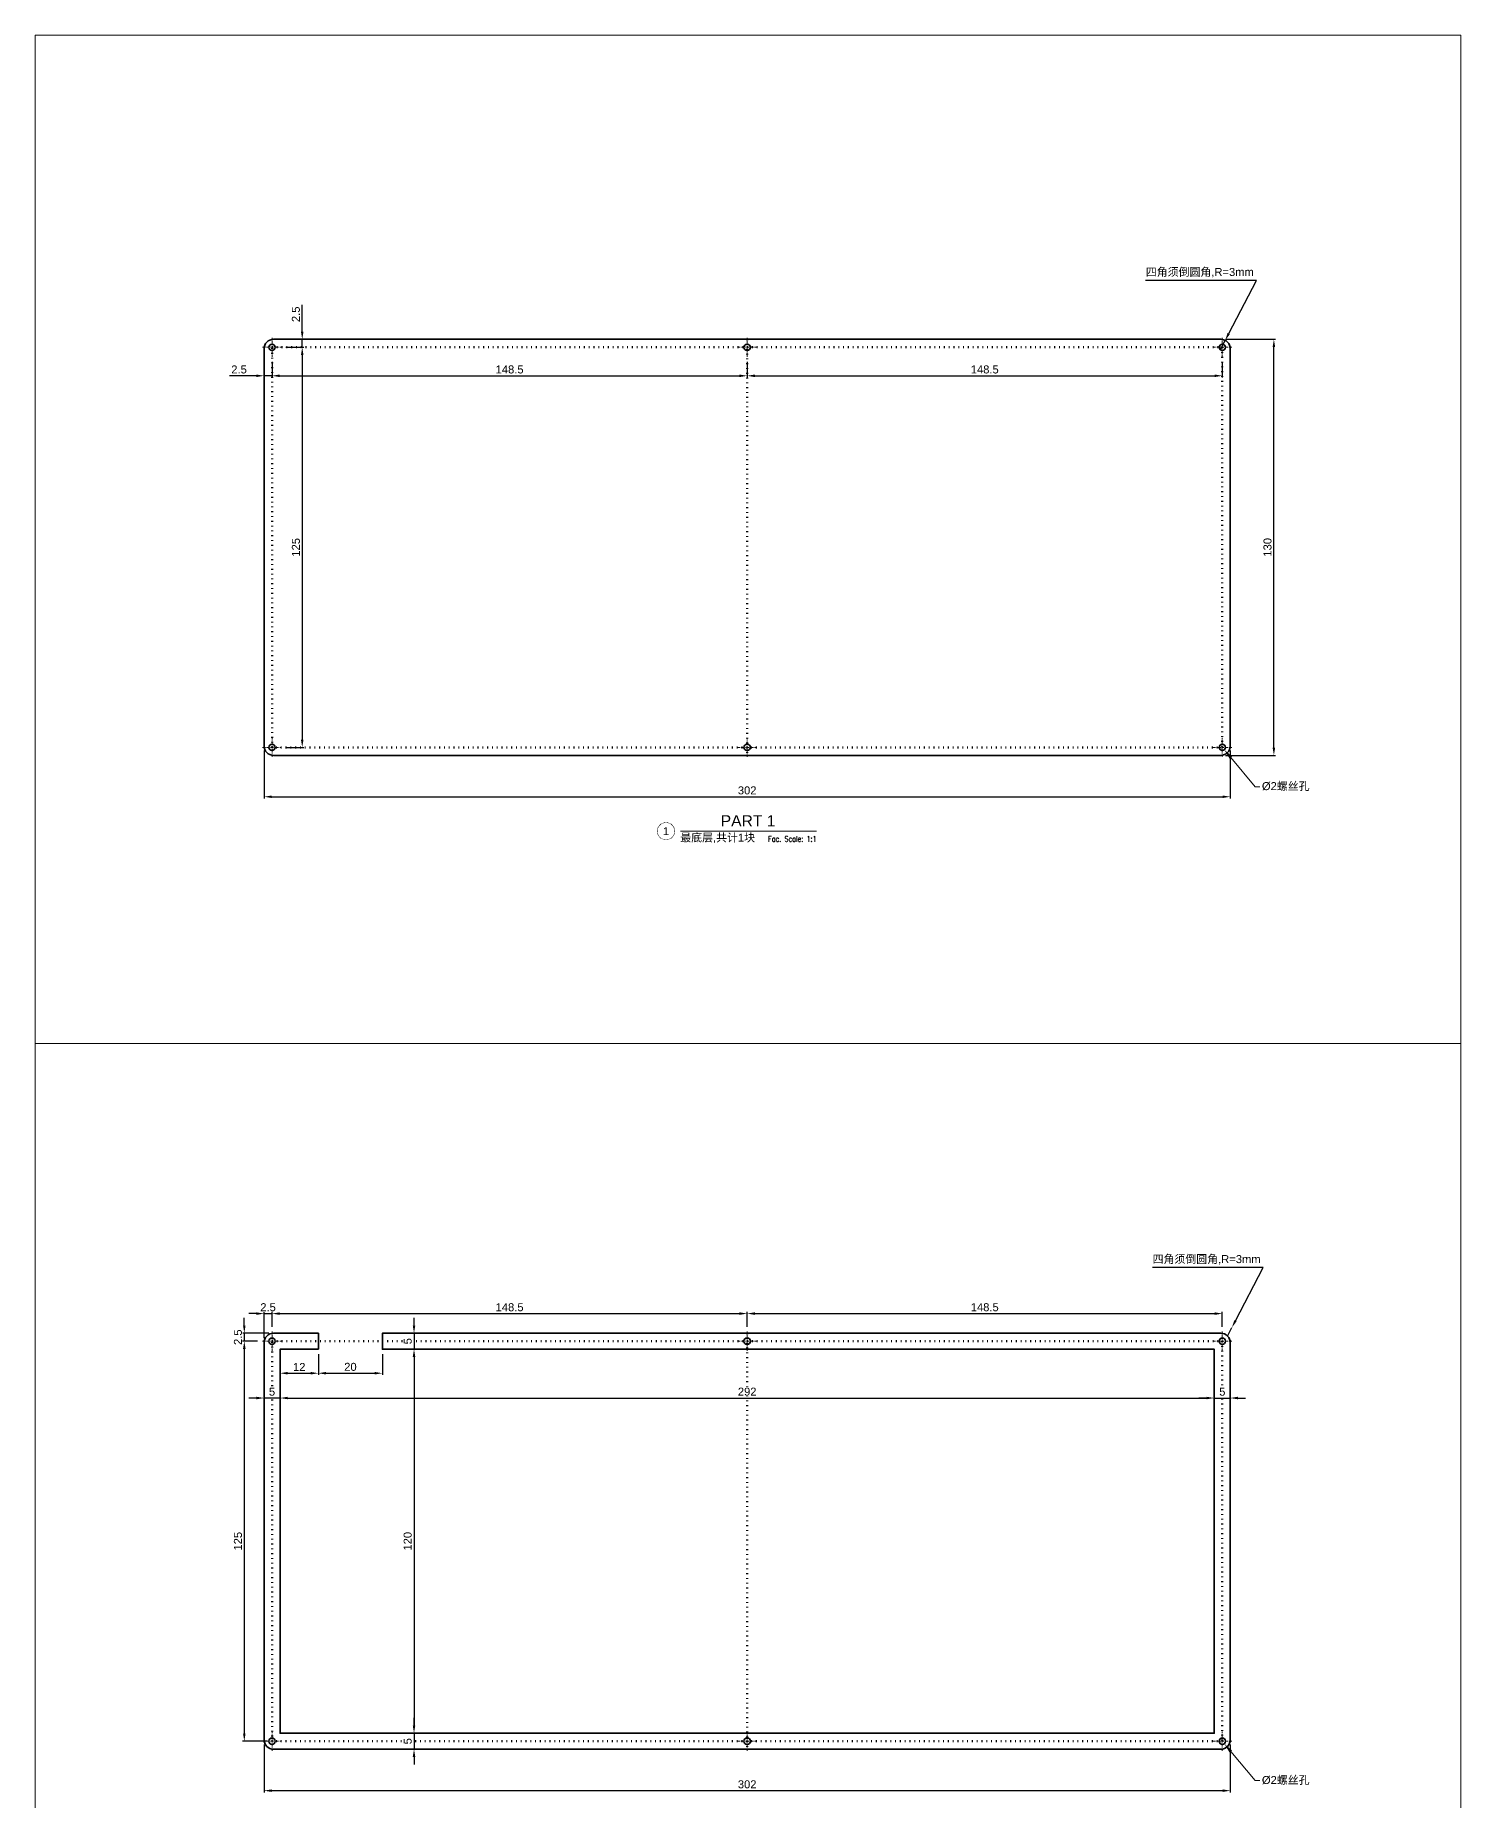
# Model space of a CAD drawing. Header units: millimetres. Extents: x -71 to 919, y -720 to 251.
# Drawn here: x -71 to 374, y -327 to 225 of the extents above; entities that cross this region are included whole.
import ezdxf
from ezdxf import colors
from ezdxf.entities.mleader import LeaderData, LeaderLine
from ezdxf.enums import TextEntityAlignment as Align
from ezdxf.math import Vec2, Vec3

# ---------------------------------------------------------------- set-up
doc = ezdxf.new("R2010")
doc.units = ezdxf.units.MM
doc.header["$LTSCALE"] = 0.5
doc.set_wipeout_variables(frame=1)
doc.linetypes.add('CENTER-PISA', pattern=[11, 6, -2, 1, -2])
doc.linetypes.add('DOT-PISA', pattern=[3, 0.5, -2.5])
doc.layers.get('0').update_dxf_attribs({"linetype": 'CONTINUOUS', "lineweight": 13})
doc.layers.get('Defpoints').update_dxf_attribs({"linetype": 'CONTINUOUS', "lineweight": 13})
for name, color, linetype, lineweight in [('Aluminium-Elevation', 54, 'CONTINUOUS', 35), ('Axis', 7, 'CENTER-PISA', 13), ('Code', 7, 'CONTINUOUS', 13), ('Dimension', 153, 'CONTINUOUS', 13), ('Graphic', 7, 'CONTINUOUS', 13), ('Graphic_Dot', 4, 'DOT-PISA', 60)]:
    doc.layers.add(name, color=color, linetype=linetype, lineweight=lineweight)
doc.styles.add('_PISA-Std_1', font='arial.ttf')
doc.styles.add('_PISA-Std_2', font='simplex.shx')
doc.dimstyles.new('_Pisa-Eng_M', dxfattribs={"dimtxt": 2.5, "dimasz": 2.4, "dimexe": 0.55, "dimexo": 1.5, "dimgap": 0.7, "dimtad": 1, "dimdec": 1, "dimrnd": 0.5, "dimzin": 9, "dimdsep": 46, "dimtxsty": '_PISA-Std_1', "dimcen": 2.1, "dimclrd": 256, "dimclre": 256, "dimclrt": 7, "dimazin": 2, "dimtfac": 0.6, "dimtdec": 1, "dimtix": 1, "dimtmove": 0, "dimatfit": 2, "dimfxl": 1.4, "dimtfill": 1, "dimtzin": 9, "dimarcsym": 0})
doc.dimstyles.new('_Pisa-Eng_M$4', dxfattribs={"dimtxt": 2.5, "dimasz": 2.4, "dimexe": 0.55, "dimexo": 1.5, "dimgap": 0.7, "dimtad": 1, "dimtoh": 1, "dimdec": 1, "dimrnd": 0.5, "dimzin": 9, "dimdsep": 46, "dimtxsty": '_PISA-Std_1', "dimcen": 2.1, "dimclrd": 256, "dimclre": 256, "dimclrt": 7, "dimazin": 2, "dimtfac": 0.6, "dimtdec": 1, "dimtix": 1, "dimtmove": 0, "dimatfit": 2, "dimfxl": 1.4, "dimtfill": 1, "dimtzin": 9, "dimarcsym": 0})

# ---------------------------------------------------------------- blocks, each defined once
blk = doc.blocks.new('A$C258C4667')
at = {"layer": 'Aluminium-Elevation'}
blk.add_circle((0, 0), 1, dxfattribs=at)
at = {"layer": 'Axis', "ltscale": 0.25}
for p, q in [((-3, 0), (3, 0)), ((0, -3), (0, 3))]:
    blk.add_line(p, q, dxfattribs=at)
blk = doc.blocks.new('*D41')
at = {"layer": 'Defpoints', "color": 0, "transparency": 16777216}
for p in [(299, 127), (300.39, 129.66)]:
    blk.add_point(p, dxfattribs=at)
at = {"layer": 'Dimension', "linetype": 'ByBlock', "lineweight": -2, "transparency": 16777216}
for p, q in [((310.15, 148.39), (275.52, 148.39)), ((301.5, 131.79), (310.15, 148.39)), ((299, 127), (300.39, 129.66))]:
    blk.add_line(p, q, dxfattribs=at)
at = {"layer": 'Dimension', "transparency": 16777216}
blk.add_solid([(301.14, 131.97), (301.85, 131.6), (300.39, 129.66)], dxfattribs=at)
at = {"layer": 'Dimension', "color": 7, "transparency": 16777216, "insert": (292.48, 150.81), "char_height": 2.5, "attachment_point": 5, "style": '_PISA-Std_1', "bg_fill": 3, "box_fill_scale": 1.1, "bg_fill_color": 256, "bg_fill_true_color": 13158600, "bg_fill_transparency": 0}
blk.add_mtext('{\\fSimSun|b0|i0|c134|p2;四角须倒圆角},R=3mm', dxfattribs=at)
blk = doc.blocks.new('*D42')
at = {"layer": 'Defpoints', "color": 0, "transparency": 16777216}
for p in [(299, 130), (315.62, 130), (299, 0)]:
    blk.add_point(p, dxfattribs=at)
at = {"layer": 'Dimension', "linetype": 'ByBlock', "lineweight": -2, "transparency": 16777216}
for p, q in [((300.5, 130), (316.17, 130)), ((315.62, 2.4), (315.62, 127.6)), ((300.5, 0), (316.17, 0))]:
    blk.add_line(p, q, dxfattribs=at)
at = {"layer": 'Dimension', "transparency": 16777216}
for points in [[(315.22, 127.6), (316.02, 127.6), (315.62, 130)], [(315.22, 2.4), (316.02, 2.4), (315.62, 0)]]:
    blk.add_solid(points, dxfattribs=at)
at = {"layer": 'Dimension', "color": 7, "transparency": 16777216, "insert": (313.64, 65), "char_height": 2.5, "attachment_point": 5, "rotation": 90, "style": '_PISA-Std_1', "bg_fill": 3, "box_fill_scale": 1.1, "bg_fill_color": 256, "bg_fill_true_color": 13158600, "bg_fill_transparency": 0}
blk.add_mtext('130', dxfattribs=at)
blk = doc.blocks.new('*D43')
at = {"layer": 'Defpoints', "color": 0, "transparency": 16777216}
for p in [(0, 3), (302, 3), (302, -12.94)]:
    blk.add_point(p, dxfattribs=at)
at = {"layer": 'Dimension', "linetype": 'ByBlock', "lineweight": -2, "transparency": 16777216}
for p, q in [((0, 1.5), (0, -13.49)), ((302, 1.5), (302, -13.49)), ((2.4, -12.94), (299.6, -12.94))]:
    blk.add_line(p, q, dxfattribs=at)
at = {"layer": 'Dimension', "transparency": 16777216}
for points in [[(2.4, -12.54), (2.4, -13.34), (0, -12.94)], [(299.6, -12.54), (299.6, -13.34), (302, -12.94)]]:
    blk.add_solid(points, dxfattribs=at)
at = {"layer": 'Dimension', "color": 7, "transparency": 16777216, "insert": (151, -10.97), "char_height": 2.5, "attachment_point": 5, "style": '_PISA-Std_1', "bg_fill": 3, "box_fill_scale": 1.1, "bg_fill_color": 256, "bg_fill_true_color": 13158600, "bg_fill_transparency": 0}
blk.add_mtext('302', dxfattribs=at)
blk = doc.blocks.new('*D48')
at = {"layer": 'Defpoints', "color": 0, "transparency": 16777216}
for p in [(0, 127), (2.5, 124.5), (2.5, 118.6)]:
    blk.add_point(p, dxfattribs=at)
at = {"layer": 'Dimension', "linetype": 'ByBlock', "lineweight": -2, "transparency": 16777216}
for p, q in [((0, 125.5), (0, 118.05)), ((2.5, 123), (2.5, 118.05)), ((-2.4, 118.6), (-10.81, 118.6)), ((2.5, 118.6), (0, 118.6)), ((4.9, 118.6), (7.3, 118.6))]:
    blk.add_line(p, q, dxfattribs=at)
at = {"layer": 'Dimension', "transparency": 16777216}
for points in [[(-2.4, 119), (-2.4, 118.2), (0, 118.6)], [(4.9, 119), (4.9, 118.2), (2.5, 118.6)]]:
    blk.add_solid(points, dxfattribs=at)
at = {"layer": 'Dimension', "color": 7, "transparency": 16777216, "insert": (-7.81, 120.57), "char_height": 2.5, "attachment_point": 5, "style": '_PISA-Std_1', "bg_fill": 3, "box_fill_scale": 1.1, "bg_fill_color": 256, "bg_fill_true_color": 13158600, "bg_fill_transparency": 0}
blk.add_mtext('2.5', dxfattribs=at)
blk = doc.blocks.new('*D49')
at = {"layer": 'Defpoints', "color": 0, "transparency": 16777216}
for p in [(2.5, 124.5), (151, 124.5), (151, 118.6)]:
    blk.add_point(p, dxfattribs=at)
at = {"layer": 'Dimension', "linetype": 'ByBlock', "lineweight": -2, "transparency": 16777216}
for p, q in [((2.5, 123), (2.5, 118.05)), ((151, 123), (151, 118.05)), ((4.9, 118.6), (148.6, 118.6))]:
    blk.add_line(p, q, dxfattribs=at)
at = {"layer": 'Dimension', "transparency": 16777216}
for points in [[(4.9, 119), (4.9, 118.2), (2.5, 118.6)], [(148.6, 119), (148.6, 118.2), (151, 118.6)]]:
    blk.add_solid(points, dxfattribs=at)
at = {"layer": 'Dimension', "color": 7, "transparency": 16777216, "insert": (76.75, 120.57), "char_height": 2.5, "attachment_point": 5, "style": '_PISA-Std_1', "bg_fill": 3, "box_fill_scale": 1.1, "bg_fill_color": 256, "bg_fill_true_color": 13158600, "bg_fill_transparency": 0}
blk.add_mtext('148.5', dxfattribs=at)
blk = doc.blocks.new('*D50')
at = {"layer": 'Defpoints', "color": 0, "transparency": 16777216}
for p in [(151, 124.5), (299.5, 124.5), (299.5, 118.6)]:
    blk.add_point(p, dxfattribs=at)
at = {"layer": 'Dimension', "linetype": 'ByBlock', "lineweight": -2, "transparency": 16777216}
for p, q in [((151, 123), (151, 118.05)), ((299.5, 123), (299.5, 118.05)), ((153.4, 118.6), (297.1, 118.6))]:
    blk.add_line(p, q, dxfattribs=at)
at = {"layer": 'Dimension', "transparency": 16777216}
for points in [[(153.4, 119), (153.4, 118.2), (151, 118.6)], [(297.1, 119), (297.1, 118.2), (299.5, 118.6)]]:
    blk.add_solid(points, dxfattribs=at)
at = {"layer": 'Dimension', "color": 7, "transparency": 16777216, "insert": (225.25, 120.57), "char_height": 2.5, "attachment_point": 5, "style": '_PISA-Std_1', "bg_fill": 3, "box_fill_scale": 1.1, "bg_fill_color": 256, "bg_fill_true_color": 13158600, "bg_fill_transparency": 0}
blk.add_mtext('148.5', dxfattribs=at)
blk = doc.blocks.new('*D51')
at = {"layer": 'Defpoints', "color": 0, "transparency": 16777216}
for p in [(3, 130), (5.28, 127.5), (11.94, 127.5)]:
    blk.add_point(p, dxfattribs=at)
at = {"layer": 'Dimension', "linetype": 'ByBlock', "lineweight": -2, "transparency": 16777216}
for p, q in [((11.94, 132.4), (11.94, 140.81)), ((4.5, 130), (12.49, 130)), ((6.78, 127.5), (12.49, 127.5)), ((11.94, 127.5), (11.94, 130)), ((11.94, 125.1), (11.94, 122.7))]:
    blk.add_line(p, q, dxfattribs=at)
at = {"layer": 'Dimension', "transparency": 16777216}
for points in [[(11.54, 132.4), (12.34, 132.4), (11.94, 130)], [(11.54, 125.1), (12.34, 125.1), (11.94, 127.5)]]:
    blk.add_solid(points, dxfattribs=at)
at = {"layer": 'Dimension', "color": 7, "transparency": 16777216, "insert": (9.96, 137.81), "char_height": 2.5, "attachment_point": 5, "rotation": 90, "style": '_PISA-Std_1', "bg_fill": 3, "box_fill_scale": 1.1, "bg_fill_color": 256, "bg_fill_true_color": 13158600, "bg_fill_transparency": 0}
blk.add_mtext('2.5', dxfattribs=at)
blk = doc.blocks.new('*D52')
at = {"layer": 'Defpoints', "color": 0, "transparency": 16777216}
for p in [(5.28, 127.5), (5.5, 2.5), (11.94, 2.5)]:
    blk.add_point(p, dxfattribs=at)
at = {"layer": 'Dimension', "linetype": 'ByBlock', "lineweight": -2, "transparency": 16777216}
for p, q in [((6.78, 127.5), (12.49, 127.5)), ((11.94, 125.1), (11.94, 4.9)), ((7, 2.5), (12.49, 2.5))]:
    blk.add_line(p, q, dxfattribs=at)
at = {"layer": 'Dimension', "transparency": 16777216}
for points in [[(11.54, 125.1), (12.34, 125.1), (11.94, 127.5)], [(11.54, 4.9), (12.34, 4.9), (11.94, 2.5)]]:
    blk.add_solid(points, dxfattribs=at)
at = {"layer": 'Dimension', "color": 7, "transparency": 16777216, "insert": (9.96, 65), "char_height": 2.5, "attachment_point": 5, "rotation": 90, "style": '_PISA-Std_1', "bg_fill": 3, "box_fill_scale": 1.1, "bg_fill_color": 256, "bg_fill_true_color": 13158600, "bg_fill_transparency": 0}
blk.add_mtext('125', dxfattribs=at)
blk = doc.blocks.new('*D64')
at = {"layer": 'Defpoints', "color": 0, "transparency": 16777216}
for p in [(0, -307.58), (302, -307.58), (302, -323.52)]:
    blk.add_point(p, dxfattribs=at)
at = {"layer": 'Dimension', "linetype": 'ByBlock', "lineweight": -2, "transparency": 16777216}
for p, q in [((0, -309.08), (0, -324.07)), ((302, -309.08), (302, -324.07)), ((2.4, -323.52), (299.6, -323.52))]:
    blk.add_line(p, q, dxfattribs=at)
at = {"layer": 'Dimension', "transparency": 16777216}
for points in [[(2.4, -323.12), (2.4, -323.92), (0, -323.52)], [(299.6, -323.12), (299.6, -323.92), (302, -323.52)]]:
    blk.add_solid(points, dxfattribs=at)
at = {"layer": 'Dimension', "color": 7, "transparency": 16777216, "insert": (151, -321.55), "char_height": 2.5, "attachment_point": 5, "style": '_PISA-Std_1', "bg_fill": 3, "box_fill_scale": 1.1, "bg_fill_color": 256, "bg_fill_true_color": 13158600, "bg_fill_transparency": 0}
blk.add_mtext('302', dxfattribs=at)
blk = doc.blocks.new('*D70')
at = {"layer": 'Defpoints', "color": 0, "transparency": 16777216}
for p in [(2.5, -180.08), (0, -183.58)]:
    blk.add_point(p, dxfattribs=at)
at = {"layer": 'Dimension', "linetype": 'ByBlock', "lineweight": -2, "transparency": 16777216}
for p, q in [((-2.4, -174.45), (-4.8, -174.45)), ((0, -182.08), (0, -173.9)), ((0, -174.45), (2.5, -174.45)), ((2.5, -178.58), (2.5, -173.9)), ((4.9, -174.45), (7.3, -174.45))]:
    blk.add_line(p, q, dxfattribs=at)
at = {"layer": 'Dimension', "transparency": 16777216}
for points in [[(-2.4, -174.05), (-2.4, -174.85), (0, -174.45)], [(4.9, -174.05), (4.9, -174.85), (2.5, -174.45)]]:
    blk.add_solid(points, dxfattribs=at)
at = {"layer": 'Dimension', "color": 7, "transparency": 16777216, "insert": (1.25, -172.47), "char_height": 2.5, "attachment_point": 5, "style": '_PISA-Std_1', "bg_fill": 3, "box_fill_scale": 1.1, "bg_fill_color": 256, "bg_fill_true_color": 13158600, "bg_fill_transparency": 0}
blk.add_mtext('2.5', dxfattribs=at)
at = {"layer": 'Defpoints', "color": 0, "transparency": 16777216}
blk.add_point((2.5, -174.45), dxfattribs=at)
blk = doc.blocks.new('*D71')
at = {"layer": 'Defpoints', "color": 0, "transparency": 16777216}
for p in [(151, -174.45), (2.5, -180.08), (151, -180.08)]:
    blk.add_point(p, dxfattribs=at)
at = {"layer": 'Dimension', "linetype": 'ByBlock', "lineweight": -2, "transparency": 16777216}
for p, q in [((2.5, -178.58), (2.5, -173.9)), ((4.9, -174.45), (148.6, -174.45)), ((151, -178.58), (151, -173.9))]:
    blk.add_line(p, q, dxfattribs=at)
at = {"layer": 'Dimension', "transparency": 16777216}
for points in [[(4.9, -174.05), (4.9, -174.85), (2.5, -174.45)], [(148.6, -174.05), (148.6, -174.85), (151, -174.45)]]:
    blk.add_solid(points, dxfattribs=at)
at = {"layer": 'Dimension', "color": 7, "transparency": 16777216, "insert": (76.75, -172.47), "char_height": 2.5, "attachment_point": 5, "style": '_PISA-Std_1', "bg_fill": 3, "box_fill_scale": 1.1, "bg_fill_color": 256, "bg_fill_true_color": 13158600, "bg_fill_transparency": 0}
blk.add_mtext('148.5', dxfattribs=at)
blk = doc.blocks.new('*D72')
at = {"layer": 'Defpoints', "color": 0, "transparency": 16777216}
for p in [(299.5, -174.45), (151, -180.08), (299.5, -180.08)]:
    blk.add_point(p, dxfattribs=at)
at = {"layer": 'Dimension', "linetype": 'ByBlock', "lineweight": -2, "transparency": 16777216}
for p, q in [((151, -178.58), (151, -173.9)), ((153.4, -174.45), (297.1, -174.45)), ((299.5, -178.58), (299.5, -173.9))]:
    blk.add_line(p, q, dxfattribs=at)
at = {"layer": 'Dimension', "transparency": 16777216}
for points in [[(153.4, -174.05), (153.4, -174.85), (151, -174.45)], [(297.1, -174.05), (297.1, -174.85), (299.5, -174.45)]]:
    blk.add_solid(points, dxfattribs=at)
at = {"layer": 'Dimension', "color": 7, "transparency": 16777216, "insert": (225.25, -172.47), "char_height": 2.5, "attachment_point": 5, "style": '_PISA-Std_1', "bg_fill": 3, "box_fill_scale": 1.1, "bg_fill_color": 256, "bg_fill_true_color": 13158600, "bg_fill_transparency": 0}
blk.add_mtext('148.5', dxfattribs=at)
blk = doc.blocks.new('*D73')
at = {"layer": 'Defpoints', "color": 0, "transparency": 16777216}
for p in [(3, -180.58), (-0.5, -183.08)]:
    blk.add_point(p, dxfattribs=at)
at = {"layer": 'Dimension', "linetype": 'ByBlock', "lineweight": -2, "transparency": 16777216}
for p, q in [((-6.17, -178.18), (-6.17, -175.78)), ((1.5, -180.58), (-6.72, -180.58)), ((-6.17, -180.58), (-6.17, -183.08)), ((-2, -183.08), (-6.72, -183.08)), ((-6.17, -185.48), (-6.17, -187.88))]:
    blk.add_line(p, q, dxfattribs=at)
at = {"layer": 'Dimension', "transparency": 16777216}
for points in [[(-6.57, -178.18), (-5.77, -178.18), (-6.17, -180.58)], [(-6.57, -185.48), (-5.77, -185.48), (-6.17, -183.08)]]:
    blk.add_solid(points, dxfattribs=at)
at = {"layer": 'Dimension', "color": 7, "transparency": 16777216, "insert": (-8.15, -181.83), "char_height": 2.5, "attachment_point": 5, "rotation": 90, "style": '_PISA-Std_1', "bg_fill": 3, "box_fill_scale": 1.1, "bg_fill_color": 256, "bg_fill_true_color": 13158600, "bg_fill_transparency": 0}
blk.add_mtext('2.5', dxfattribs=at)
at = {"layer": 'Defpoints', "color": 0, "transparency": 16777216}
blk.add_point((-6.17, -183.08), dxfattribs=at)
blk = doc.blocks.new('*D74')
at = {"layer": 'Defpoints', "color": 0, "transparency": 16777216}
for p in [(-0.5, -183.08), (-6.17, -308.08), (2.5, -308.08)]:
    blk.add_point(p, dxfattribs=at)
at = {"layer": 'Dimension', "linetype": 'ByBlock', "lineweight": -2, "transparency": 16777216}
for p, q in [((-2, -183.08), (-6.72, -183.08)), ((-6.17, -185.48), (-6.17, -305.68)), ((1, -308.08), (-6.72, -308.08))]:
    blk.add_line(p, q, dxfattribs=at)
at = {"layer": 'Dimension', "transparency": 16777216}
for points in [[(-6.57, -185.48), (-5.77, -185.48), (-6.17, -183.08)], [(-6.57, -305.68), (-5.77, -305.68), (-6.17, -308.08)]]:
    blk.add_solid(points, dxfattribs=at)
at = {"layer": 'Dimension', "color": 7, "transparency": 16777216, "insert": (-8.15, -245.58), "char_height": 2.5, "attachment_point": 5, "rotation": 90, "style": '_PISA-Std_1', "bg_fill": 3, "box_fill_scale": 1.1, "bg_fill_color": 256, "bg_fill_true_color": 13158600, "bg_fill_transparency": 0}
blk.add_mtext('125', dxfattribs=at)
blk = doc.blocks.new('*D75')
at = {"layer": 'Defpoints', "color": 0, "transparency": 16777216}
for p in [(0, -185.58), (5, -185.58)]:
    blk.add_point(p, dxfattribs=at)
at = {"layer": 'Dimension', "linetype": 'ByBlock', "lineweight": -2, "transparency": 16777216}
for p, q in [((0, -187.08), (0, -201.38)), ((5, -187.08), (5, -201.38)), ((-2.4, -200.83), (-4.8, -200.83)), ((5, -200.83), (0, -200.83)), ((7.4, -200.83), (9.8, -200.83))]:
    blk.add_line(p, q, dxfattribs=at)
at = {"layer": 'Dimension', "transparency": 16777216}
for points in [[(-2.4, -200.43), (-2.4, -201.23), (0, -200.83)], [(7.4, -200.43), (7.4, -201.23), (5, -200.83)]]:
    blk.add_solid(points, dxfattribs=at)
at = {"layer": 'Dimension', "color": 7, "transparency": 16777216, "insert": (2.5, -198.86), "char_height": 2.5, "attachment_point": 5, "style": '_PISA-Std_1', "bg_fill": 3, "box_fill_scale": 1.1, "bg_fill_color": 256, "bg_fill_true_color": 13158600, "bg_fill_transparency": 0}
blk.add_mtext('5', dxfattribs=at)
at = {"layer": 'Defpoints', "color": 0, "transparency": 16777216}
blk.add_point((0, -200.83), dxfattribs=at)
blk = doc.blocks.new('*D76')
at = {"layer": 'Defpoints', "color": 0, "transparency": 16777216}
for p in [(5, -185.58), (17, -185.58), (17, -193.08)]:
    blk.add_point(p, dxfattribs=at)
at = {"layer": 'Dimension', "linetype": 'ByBlock', "lineweight": -2, "transparency": 16777216}
for p, q in [((5, -187.08), (5, -193.63)), ((17, -187.08), (17, -193.63)), ((7.4, -193.08), (14.6, -193.08))]:
    blk.add_line(p, q, dxfattribs=at)
at = {"layer": 'Dimension', "transparency": 16777216}
for points in [[(7.4, -192.68), (7.4, -193.48), (5, -193.08)], [(14.6, -192.68), (14.6, -193.48), (17, -193.08)]]:
    blk.add_solid(points, dxfattribs=at)
at = {"layer": 'Dimension', "color": 7, "transparency": 16777216, "insert": (11, -191.12), "char_height": 2.5, "attachment_point": 5, "style": '_PISA-Std_1', "bg_fill": 3, "box_fill_scale": 1.1, "bg_fill_color": 256, "bg_fill_true_color": 13158600, "bg_fill_transparency": 0}
blk.add_mtext('12', dxfattribs=at)
blk = doc.blocks.new('*D77')
at = {"layer": 'Defpoints', "color": 0, "transparency": 16777216}
for p in [(17, -185.58), (37, -185.58), (37, -193.08)]:
    blk.add_point(p, dxfattribs=at)
at = {"layer": 'Dimension', "linetype": 'ByBlock', "lineweight": -2, "transparency": 16777216}
for p, q in [((17, -187.08), (17, -193.63)), ((37, -187.08), (37, -193.63)), ((19.4, -193.08), (34.6, -193.08))]:
    blk.add_line(p, q, dxfattribs=at)
at = {"layer": 'Dimension', "transparency": 16777216}
for points in [[(19.4, -192.68), (19.4, -193.48), (17, -193.08)], [(34.6, -192.68), (34.6, -193.48), (37, -193.08)]]:
    blk.add_solid(points, dxfattribs=at)
at = {"layer": 'Dimension', "color": 7, "transparency": 16777216, "insert": (27, -191.1), "char_height": 2.5, "attachment_point": 5, "style": '_PISA-Std_1', "bg_fill": 3, "box_fill_scale": 1.1, "bg_fill_color": 256, "bg_fill_true_color": 13158600, "bg_fill_transparency": 0}
blk.add_mtext('20', dxfattribs=at)
blk = doc.blocks.new('*D78')
at = {"layer": 'Defpoints', "color": 0, "transparency": 16777216}
for p in [(37, -180.58), (37, -185.58)]:
    blk.add_point(p, dxfattribs=at)
at = {"layer": 'Dimension', "linetype": 'ByBlock', "lineweight": -2, "transparency": 16777216}
for p, q in [((46.88, -178.18), (46.88, -175.78)), ((38.5, -180.58), (47.43, -180.58)), ((46.88, -180.58), (46.88, -185.58)), ((38.5, -185.58), (47.43, -185.58)), ((46.88, -187.98), (46.88, -190.38))]:
    blk.add_line(p, q, dxfattribs=at)
at = {"layer": 'Dimension', "transparency": 16777216}
for points in [[(46.48, -178.18), (47.28, -178.18), (46.88, -180.58)], [(46.48, -187.98), (47.28, -187.98), (46.88, -185.58)]]:
    blk.add_solid(points, dxfattribs=at)
at = {"layer": 'Dimension', "color": 7, "transparency": 16777216, "insert": (44.9, -183.08), "char_height": 2.5, "attachment_point": 5, "rotation": 90, "style": '_PISA-Std_1', "bg_fill": 3, "box_fill_scale": 1.1, "bg_fill_color": 256, "bg_fill_true_color": 13158600, "bg_fill_transparency": 0}
blk.add_mtext('5', dxfattribs=at)
at = {"layer": 'Defpoints', "color": 0, "transparency": 16777216}
blk.add_point((46.88, -185.58), dxfattribs=at)
blk = doc.blocks.new('*D79')
at = {"layer": 'Defpoints', "color": 0, "transparency": 16777216}
for p in [(37, -185.58), (38.12, -305.58), (46.88, -305.58)]:
    blk.add_point(p, dxfattribs=at)
at = {"layer": 'Dimension', "linetype": 'ByBlock', "lineweight": -2, "transparency": 16777216}
for p, q in [((38.5, -185.58), (47.43, -185.58)), ((46.88, -187.98), (46.88, -303.18)), ((39.62, -305.58), (47.43, -305.58))]:
    blk.add_line(p, q, dxfattribs=at)
at = {"layer": 'Dimension', "transparency": 16777216}
for points in [[(46.48, -187.98), (47.28, -187.98), (46.88, -185.58)], [(46.48, -303.18), (47.28, -303.18), (46.88, -305.58)]]:
    blk.add_solid(points, dxfattribs=at)
at = {"layer": 'Dimension', "color": 7, "transparency": 16777216, "insert": (44.9, -245.58), "char_height": 2.5, "attachment_point": 5, "rotation": 90, "style": '_PISA-Std_1', "bg_fill": 3, "box_fill_scale": 1.1, "bg_fill_color": 256, "bg_fill_true_color": 13158600, "bg_fill_transparency": 0}
blk.add_mtext('120', dxfattribs=at)
blk = doc.blocks.new('*D80')
at = {"layer": 'Defpoints', "color": 0, "transparency": 16777216}
for p in [(5, -185.58), (297, -185.58), (297, -200.83)]:
    blk.add_point(p, dxfattribs=at)
at = {"layer": 'Dimension', "linetype": 'ByBlock', "lineweight": -2, "transparency": 16777216}
for p, q in [((5, -187.08), (5, -201.38)), ((297, -187.08), (297, -201.38)), ((7.4, -200.83), (294.6, -200.83))]:
    blk.add_line(p, q, dxfattribs=at)
at = {"layer": 'Dimension', "transparency": 16777216}
for points in [[(7.4, -200.43), (7.4, -201.23), (5, -200.83)], [(294.6, -200.43), (294.6, -201.23), (297, -200.83)]]:
    blk.add_solid(points, dxfattribs=at)
at = {"layer": 'Dimension', "color": 7, "transparency": 16777216, "insert": (151, -198.85), "char_height": 2.5, "attachment_point": 5, "style": '_PISA-Std_1', "bg_fill": 3, "box_fill_scale": 1.1, "bg_fill_color": 256, "bg_fill_true_color": 13158600, "bg_fill_transparency": 0}
blk.add_mtext('292', dxfattribs=at)
blk = doc.blocks.new('*D81')
at = {"layer": 'Defpoints', "color": 0, "transparency": 16777216}
for p in [(38.12, -305.58), (38.12, -310.58)]:
    blk.add_point(p, dxfattribs=at)
at = {"layer": 'Dimension', "linetype": 'ByBlock', "lineweight": -2, "transparency": 16777216}
for p, q in [((46.88, -303.18), (46.88, -300.78)), ((39.62, -305.58), (47.43, -305.58)), ((46.88, -305.58), (46.88, -310.58)), ((39.62, -310.58), (47.43, -310.58)), ((46.88, -312.98), (46.88, -315.38))]:
    blk.add_line(p, q, dxfattribs=at)
at = {"layer": 'Dimension', "transparency": 16777216}
for points in [[(46.48, -303.18), (47.28, -303.18), (46.88, -305.58)], [(46.48, -312.98), (47.28, -312.98), (46.88, -310.58)]]:
    blk.add_solid(points, dxfattribs=at)
at = {"layer": 'Dimension', "color": 7, "transparency": 16777216, "insert": (44.9, -308.08), "char_height": 2.5, "attachment_point": 5, "rotation": 90, "style": '_PISA-Std_1', "bg_fill": 3, "box_fill_scale": 1.1, "bg_fill_color": 256, "bg_fill_true_color": 13158600, "bg_fill_transparency": 0}
blk.add_mtext('5', dxfattribs=at)
at = {"layer": 'Defpoints', "color": 0, "transparency": 16777216}
blk.add_point((46.88, -310.58), dxfattribs=at)
blk = doc.blocks.new('*D82')
at = {"layer": 'Defpoints', "color": 0, "transparency": 16777216}
for p in [(297, -185.58), (302, -185.58)]:
    blk.add_point(p, dxfattribs=at)
at = {"layer": 'Dimension', "linetype": 'ByBlock', "lineweight": -2, "transparency": 16777216}
for p, q in [((297, -187.08), (297, -201.38)), ((302, -187.08), (302, -201.38)), ((294.6, -200.83), (292.2, -200.83)), ((297, -200.83), (302, -200.83)), ((304.4, -200.83), (306.8, -200.83))]:
    blk.add_line(p, q, dxfattribs=at)
at = {"layer": 'Dimension', "transparency": 16777216}
for points in [[(294.6, -200.43), (294.6, -201.23), (297, -200.83)], [(304.4, -200.43), (304.4, -201.23), (302, -200.83)]]:
    blk.add_solid(points, dxfattribs=at)
at = {"layer": 'Dimension', "color": 7, "transparency": 16777216, "insert": (299.5, -198.86), "char_height": 2.5, "attachment_point": 5, "style": '_PISA-Std_1', "bg_fill": 3, "box_fill_scale": 1.1, "bg_fill_color": 256, "bg_fill_true_color": 13158600, "bg_fill_transparency": 0}
blk.add_mtext('5', dxfattribs=at)
at = {"layer": 'Defpoints', "color": 0, "transparency": 16777216}
blk.add_point((302, -200.83), dxfattribs=at)
blk = doc.blocks.new('*U133')
at = {"color": 122, "linetype": 'ByBlock', "const_width": 0.3}
blk.add_lwpolyline([(21.3, 0), (-21.3, 0)], dxfattribs=at)
at = {"color": 7, "linetype": 'ByBlock', "style": '_PISA-Std_1'}
blk.add_attdef('SECTION-FACTORY-DESCR.', text='', height=3.5, dxfattribs=at).set_placement((-0.1, 1.49), align=Align.CENTER)
at = {"color": 7, "linetype": 'ByBlock', "style": '_PISA-Std_2', "width": 0.7}
blk.add_attdef('SECTION-FACTORY-SEC.-DESCR.', (-21.3, -4), '', height=2.5, dxfattribs=at)
blk.add_attdef('FACTORY-SECTION-SCALE', text='', height=1.8, dxfattribs=at).set_placement((21.3, -1.5), align=Align.TOP_RIGHT)
blk = doc.blocks.new('*D117')
at = {"layer": 'Defpoints', "color": 0, "transparency": 16777216}
for p in [(301.12, -181.46), (302.51, -178.8)]:
    blk.add_point(p, dxfattribs=at)
at = {"layer": 'Dimension', "linetype": 'ByBlock', "lineweight": -2, "transparency": 16777216}
for p, q in [((312.27, -160.06), (277.64, -160.06)), ((303.62, -176.67), (312.27, -160.06)), ((301.12, -181.46), (302.51, -178.8))]:
    blk.add_line(p, q, dxfattribs=at)
at = {"layer": 'Dimension', "transparency": 16777216}
blk.add_solid([(303.26, -176.49), (303.97, -176.85), (302.51, -178.8)], dxfattribs=at)
at = {"layer": 'Dimension', "color": 7, "transparency": 16777216, "insert": (294.6, -157.65), "char_height": 2.5, "attachment_point": 5, "style": '_PISA-Std_1', "bg_fill": 3, "box_fill_scale": 1.1, "bg_fill_color": 256, "bg_fill_true_color": 13158600, "bg_fill_transparency": 0}
blk.add_mtext('{\\fSimSun|b0|i0|c134|p2;四角须倒圆角},R=3mm', dxfattribs=at)
blk = doc.blocks.new('GRID1')
at = {"color": 122, "linetype": 'ByBlock', "const_width": 0.188}
blk.add_lwpolyline([(-7.5, 0, 1), (7.5, 0, 1)], format="xyb", close=True, dxfattribs=at)
at = {"color": 122}
blk.add_circle((0, 0), 7.5, dxfattribs=at)
at = {"color": 255}
blk.add_wipeout([(7.5, 0), (7.3, 1.6), (6.9, 3), (6.1, 4.4), (5, 5.6), (3.8, 6.5), (2.3, 7.1), (0.8, 7.5), (-0.8, 7.5), (-2.3, 7.1), (-3.8, 6.5), (-5, 5.6), (-6.1, 4.4), (-6.9, 3.1), (-7.3, 1.6), (-7.5, 0), (-7.3, -1.6), (-6.9, -3.1), (-6.1, -4.4), (-5, -5.6), (-3.8, -6.5), (-2.3, -7.1), (-0.8, -7.5), (0.8, -7.5), (2.3, -7.1), (3.7, -6.5), (5, -5.6), (6.1, -4.4), (6.9, -3.1), (7.3, -1.6)], dxfattribs=at)
at = {"color": 7, "style": '_PISA-Std_1', "flags": 8}
blk.add_attdef('GRID', text='', height=7, dxfattribs=at).set_placement((0, 0), align=Align.MIDDLE_CENTER)

msp = doc.modelspace()

# ---------------------------------------------------------------- linework, layer by layer
at = {"layer": 'Aluminium-Elevation'}
for points in [[(3, 0), (299, 0, 0.414214), (302, 3), (302, 127, 0.414214), (299, 130), (3, 130, 0.414214), (0, 127), (0, 3, 0.414214)], [(17, -185.58), (17, -180.58), (3, -180.58, 0.414214), (0, -183.58), (0, -307.58, 0.414214), (3, -310.58), (299, -310.58, 0.414214), (302, -307.58), (302, -183.58, 0.414214), (299, -180.58), (37, -180.58), (37, -185.58), (297, -185.58), (297, -305.58), (5, -305.58), (5, -185.58)]]:
    msp.add_lwpolyline(points, format="xyb", close=True, dxfattribs=at)

# ---------------------------------------------------------------- block references
at = {"layer": 'Code'}
ref = msp.add_blockref('*U133', (151.39, -23.71), dxfattribs=at)
ref.add_attrib('SECTION-FACTORY-DESCR.', 'PART 1', dxfattribs={"layer": '0', "color": 7, "linetype": 'ByBlock', "height": 3.5, "style": '_PISA-Std_1'}).set_placement((151.29, -22.21), align=Align.CENTER)
ref.add_attrib('SECTION-FACTORY-SEC.-DESCR.', '最底层,共计1块', dxfattribs={"layer": '0', "color": 7, "linetype": 'ByBlock', "height": 2.5, "style": '_PISA-Std_1'}).set_placement((130.09, -27.71), align=Align.BOTTOM_LEFT)
ref.add_attrib('FACTORY-SECTION-SCALE', 'Fac. Scale: 1:1', dxfattribs={"layer": '0', "color": 7, "linetype": 'ByBlock', "height": 1.8, "style": '_PISA-Std_2', "width": 0.7}).set_placement((172.69, -25.21), align=Align.TOP_RIGHT)
at = {"layer": 'Graphic'}
for p in [(2.5, 127.5), (151, 127.5), (299.5, 127.5), (2.5, 2.5), (151, 2.5), (299.5, 2.5), (2.5, -183.08), (151, -183.08), (299.5, -183.08), (2.5, -308.08), (151, -308.08), (299.5, -308.08)]:
    msp.add_blockref('A$C258C4667', p, dxfattribs=at)

# ---------------------------------------------------------------- next in the draw order: dimensions: what is measured, and where the dimension line sits
at = {"layer": 'Dimension'}
dim = msp.add_radius_dim(center=(299, 127), mpoint=(300.39, 129.66), text='{\\fSimSun|b0|i0|c134|p2;四角须倒圆角},R=3mm', dimstyle='_Pisa-Eng_M$4', dxfattribs=at)
dim.commit()
dim.dimension.update_dxf_attribs({"geometry": '*D41', "text_midpoint": (292.48, 148.39), "dimtype": 164})
dim = msp.add_linear_dim(base=(302, -323.52), p1=(0, -307.58), p2=(302, -307.58), dimstyle='_Pisa-Eng_M', dxfattribs=at)
dim.commit()
dim.dimension.update_dxf_attribs({"geometry": '*D64', "text_midpoint": (151, -321.55)})

# ---------------------------------------------------------------- next in the draw order: linework, layer by layer
at = {"layer": 'Graphic_Dot'}
msp.add_line((151, -180.58), (151, -310.58), dxfattribs=at)
msp.add_lwpolyline([(2.5, -183.08), (299.5, -183.08), (299.5, -308.08), (2.5, -308.08)], close=True, dxfattribs=at)

# ---------------------------------------------------------------- next in the draw order: dimensions: what is measured, and where the dimension line sits
at = {"layer": 'Dimension'}
dim = msp.add_linear_dim(base=(315.62, 130), p1=(299, 0), p2=(299, 130), angle=90, dimstyle='_Pisa-Eng_M', dxfattribs=at)
dim.commit()
dim.dimension.update_dxf_attribs({"geometry": '*D42', "text_midpoint": (313.64, 65)})

# ---------------------------------------------------------------- next in the draw order: leaders
at = {"layer": 'Code'}
ml = msp.add_multileader_mtext('Standard', dxfattribs=at)
ml.set_content('%%C2{\\fSimSun|b0|i0|c134|p2;螺丝孔}', color=256, style='_PISA-Std_1')
ml.set_leader_properties(color=256, linetype='ByLayer', lineweight=-1)
ml.build(insert=Vec2(0, 0))
ml.multileader.update_dxf_attribs({"dogleg_length": 1.4, "arrow_head_size": 3.15})
ctx = ml.context
ctx.base_point, ctx.char_height, ctx.arrow_head_size, ctx.landing_gap_size, ctx.plane_origin = Vec3(311.18, -320.37), 2.5, 3.15, 0.7, Vec3(300.13, -308.85)
notes = []
notes.append((ctx, [(0, (1, 1, 0), (309.78, -320.37), (1, 0), 1.4, [(0, [(300.13, -308.85)], 0, [])])]))
ctx.mtext.insert, ctx.mtext.flow_direction = Vec3(311.88, -318.95), 5
for ctx, leaders in notes:
    for number, flags, end, landing, length, lines in leaders:
        leader = LeaderData()
        leader.index, (leader.has_last_leader_line, leader.has_dogleg_vector, leader.attachment_direction) = number, flags
        leader.last_leader_point, leader.dogleg_vector, leader.dogleg_length = Vec3(end), Vec3(landing), length
        for number, points, colour, breaks in lines:
            line = LeaderLine()
            line.index, line.vertices, line.color, line.breaks = number, Vec3.list(points), colors.encode_raw_color(colour), breaks
            leader.lines.append(line)
        ctx.leaders.append(leader)

# ---------------------------------------------------------------- next in the draw order: dimensions: what is measured, and where the dimension line sits
at = {"layer": 'Dimension'}
for base, p1, p2, picture, middle in [((302, -12.94), (0, 3), (302, 3), '*D43', (151, -10.97)), ((2.5, -174.45), (0, -183.58), (2.5, -180.08), '*D70', (1.25, -172.47))]:
    dim = msp.add_linear_dim(base=base, p1=p1, p2=p2, dimstyle='_Pisa-Eng_M', dxfattribs=at)
    dim.commit()
    dim.dimension.update_dxf_attribs({"geometry": picture, "text_midpoint": middle})

# ---------------------------------------------------------------- next in the draw order: linework, layer by layer
at = {"layer": 'Graphic_Dot'}
msp.add_lwpolyline([(2.5, 127.5), (299.5, 127.5), (299.5, 2.5), (2.5, 2.5)], close=True, dxfattribs=at)

# ---------------------------------------------------------------- next in the draw order: dimensions: what is measured, and where the dimension line sits
at = {"layer": 'Dimension'}
dim = msp.add_linear_dim(base=(151, -174.45), p1=(2.5, -180.08), p2=(151, -180.08), dimstyle='_Pisa-Eng_M', dxfattribs=at)
dim.commit()
dim.dimension.update_dxf_attribs({"geometry": '*D71', "text_midpoint": (76.75, -172.47)})

# ---------------------------------------------------------------- next in the draw order: leaders
at = {"layer": 'Code'}
ml = msp.add_multileader_mtext('Standard', dxfattribs=at)
ml.set_content('%%C2{\\fSimSun|b0|i0|c134|p2;螺丝孔}', color=256, style='_PISA-Std_1')
ml.set_leader_properties(color=256, linetype='ByLayer', lineweight=-1)
ml.build(insert=Vec2(0, 0))
ml.multileader.update_dxf_attribs({"dogleg_length": 1.4, "arrow_head_size": 3.15})
ctx = ml.context
ctx.base_point, ctx.char_height, ctx.arrow_head_size, ctx.landing_gap_size, ctx.plane_origin = Vec3(311.18, -9.79), 2.5, 3.15, 0.7, Vec3(300.13, 1.73)
notes = []
notes.append((ctx, [(0, (1, 1, 0), (309.78, -9.79), (1, 0), 1.4, [(0, [(300.13, 1.73)], 0, [])])]))
ctx.mtext.insert, ctx.mtext.flow_direction = Vec3(311.88, -8.37), 5
for ctx, leaders in notes:
    for number, flags, end, landing, length, lines in leaders:
        leader = LeaderData()
        leader.index, (leader.has_last_leader_line, leader.has_dogleg_vector, leader.attachment_direction) = number, flags
        leader.last_leader_point, leader.dogleg_vector, leader.dogleg_length = Vec3(end), Vec3(landing), length
        for number, points, colour, breaks in lines:
            line = LeaderLine()
            line.index, line.vertices, line.color, line.breaks = number, Vec3.list(points), colors.encode_raw_color(colour), breaks
            leader.lines.append(line)
        ctx.leaders.append(leader)

# ---------------------------------------------------------------- next in the draw order: dimensions: what is measured, and where the dimension line sits
at = {"layer": 'Dimension'}
dim = msp.add_linear_dim(base=(2.5, 118.6), p1=(0, 127), p2=(2.5, 124.5), dimstyle='_Pisa-Eng_M', dxfattribs=at)
dim.commit()
dim.dimension.update_dxf_attribs({"geometry": '*D48', "text_midpoint": (-7.81, 118.6), "dimtype": 160})
dim = msp.add_linear_dim(base=(299.5, -174.45), p1=(151, -180.08), p2=(299.5, -180.08), dimstyle='_Pisa-Eng_M', dxfattribs=at)
dim.commit()
dim.dimension.update_dxf_attribs({"geometry": '*D72', "text_midpoint": (225.25, -172.47)})
dim = msp.add_linear_dim(base=(-6.17, -183.08), p1=(3, -180.58), p2=(-0.5, -183.08), angle=90, dimstyle='_Pisa-Eng_M', dxfattribs=at)
dim.commit()
dim.dimension.update_dxf_attribs({"geometry": '*D73', "text_midpoint": (-8.15, -181.83)})

# ---------------------------------------------------------------- next in the draw order: dimensions: what is measured, and where the dimension line sits
dim = msp.add_linear_dim(base=(151, 118.6), p1=(2.5, 124.5), p2=(151, 124.5), dimstyle='_Pisa-Eng_M', dxfattribs=at)
dim.commit()
dim.dimension.update_dxf_attribs({"geometry": '*D49', "text_midpoint": (76.75, 120.57)})
dim = msp.add_linear_dim(base=(-6.17, -308.08), p1=(-0.5, -183.08), p2=(2.5, -308.08), angle=90, dimstyle='_Pisa-Eng_M', dxfattribs=at)
dim.commit()
dim.dimension.update_dxf_attribs({"geometry": '*D74', "text_midpoint": (-8.15, -245.58)})

# ---------------------------------------------------------------- next in the draw order: dimensions: what is measured, and where the dimension line sits
dim = msp.add_linear_dim(base=(11.94, 127.5), p1=(3, 130), p2=(5.28, 127.5), angle=90, dimstyle='_Pisa-Eng_M', dxfattribs=at)
dim.commit()
dim.dimension.update_dxf_attribs({"geometry": '*D51', "text_midpoint": (11.94, 137.81), "dimtype": 160})
for base, p1, p2, picture, middle in [((299.5, 118.6), (151, 124.5), (299.5, 124.5), '*D50', (225.25, 120.57)), ((0, -200.83), (5, -185.58), (0, -185.58), '*D75', (2.5, -198.86))]:
    dim = msp.add_linear_dim(base=base, p1=p1, p2=p2, dimstyle='_Pisa-Eng_M', dxfattribs=at)
    dim.commit()
    dim.dimension.update_dxf_attribs({"geometry": picture, "text_midpoint": middle})

# ---------------------------------------------------------------- next in the draw order: linework, layer by layer
at = {"layer": 'Graphic_Dot'}
msp.add_line((151, 130), (151, 0), dxfattribs=at)

# ---------------------------------------------------------------- next in the draw order: dimensions: what is measured, and where the dimension line sits
at = {"layer": 'Dimension'}
dim = msp.add_linear_dim(base=(11.94, 2.5), p1=(5.28, 127.5), p2=(5.5, 2.5), angle=90, dimstyle='_Pisa-Eng_M', dxfattribs=at)
dim.commit()
dim.dimension.update_dxf_attribs({"geometry": '*D52', "text_midpoint": (9.96, 65)})
dim = msp.add_linear_dim(base=(17, -193.08), p1=(5, -185.58), p2=(17, -185.58), dimstyle='_Pisa-Eng_M', dxfattribs=at)
dim.commit()
dim.dimension.update_dxf_attribs({"geometry": '*D76', "text_midpoint": (11, -191.12)})

# ---------------------------------------------------------------- next in the draw order: linework, layer by layer
at = {"layer": 'Defpoints'}
msp.add_lwpolyline([(-71.49, 225), (374.01, 225), (374.01, -90), (-71.49, -90)], close=True, dxfattribs=at)

# ---------------------------------------------------------------- next in the draw order: dimensions: what is measured, and where the dimension line sits
at = {"layer": 'Dimension'}
dim = msp.add_linear_dim(base=(37, -193.08), p1=(17, -185.58), p2=(37, -185.58), dimstyle='_Pisa-Eng_M', dxfattribs=at)
dim.commit()
dim.dimension.update_dxf_attribs({"geometry": '*D77', "text_midpoint": (27, -191.1)})

# ---------------------------------------------------------------- next in the draw order: block references
at = {"layer": 'Code', "xscale": 0.35, "yscale": 0.35, "zscale": 0.35}
msp.add_blockref('GRID1', (125.63, -23.71), dxfattribs=at).add_auto_attribs({'GRID': '1'})

# ---------------------------------------------------------------- next in the draw order: dimensions: what is measured, and where the dimension line sits
at = {"layer": 'Dimension'}
dim = msp.add_linear_dim(base=(46.88, -185.58), p1=(37, -180.58), p2=(37, -185.58), angle=90, dimstyle='_Pisa-Eng_M', dxfattribs=at)
dim.commit()
dim.dimension.update_dxf_attribs({"geometry": '*D78', "text_midpoint": (44.9, -183.08)})

# ---------------------------------------------------------------- next in the draw order: dimensions: what is measured, and where the dimension line sits
dim = msp.add_linear_dim(base=(46.88, -305.58), p1=(37, -185.58), p2=(38.12, -305.58), angle=90, dimstyle='_Pisa-Eng_M', dxfattribs=at)
dim.commit()
dim.dimension.update_dxf_attribs({"geometry": '*D79', "text_midpoint": (44.9, -245.58)})

# ---------------------------------------------------------------- next in the draw order: dimensions: what is measured, and where the dimension line sits
dim = msp.add_linear_dim(base=(297, -200.83), p1=(5, -185.58), p2=(297, -185.58), dimstyle='_Pisa-Eng_M', dxfattribs=at)
dim.commit()
dim.dimension.update_dxf_attribs({"geometry": '*D80', "text_midpoint": (151, -198.85)})
dim = msp.add_linear_dim(base=(46.88, -310.58), p1=(38.12, -305.58), p2=(38.12, -310.58), angle=90, dimstyle='_Pisa-Eng_M', dxfattribs=at)
dim.commit()
dim.dimension.update_dxf_attribs({"geometry": '*D81', "text_midpoint": (44.9, -308.08)})

# ---------------------------------------------------------------- next in the draw order: dimensions: what is measured, and where the dimension line sits
dim = msp.add_linear_dim(base=(302, -200.83), p1=(297, -185.58), p2=(302, -185.58), dimstyle='_Pisa-Eng_M', dxfattribs=at)
dim.commit()
dim.dimension.update_dxf_attribs({"geometry": '*D82', "text_midpoint": (299.5, -198.86)})

# ---------------------------------------------------------------- next in the draw order: linework, layer by layer
at = {"layer": 'Defpoints'}
msp.add_lwpolyline([(-71.49, -90), (374.01, -90), (374.01, -405), (-71.49, -405)], close=True, dxfattribs=at)

# ---------------------------------------------------------------- next in the draw order: dimensions: what is measured, and where the dimension line sits
at = {"layer": 'Dimension'}
dim = msp.add_radius_dim(center=(301.12, -181.46), mpoint=(302.51, -178.8), text='{\\fSimSun|b0|i0|c134|p2;四角须倒圆角},R=3mm', dimstyle='_Pisa-Eng_M$4', dxfattribs=at)
dim.commit()
dim.dimension.update_dxf_attribs({"geometry": '*D117', "text_midpoint": (294.6, -160.06), "dimtype": 164})

doc.saveas('drawing.dxf')
